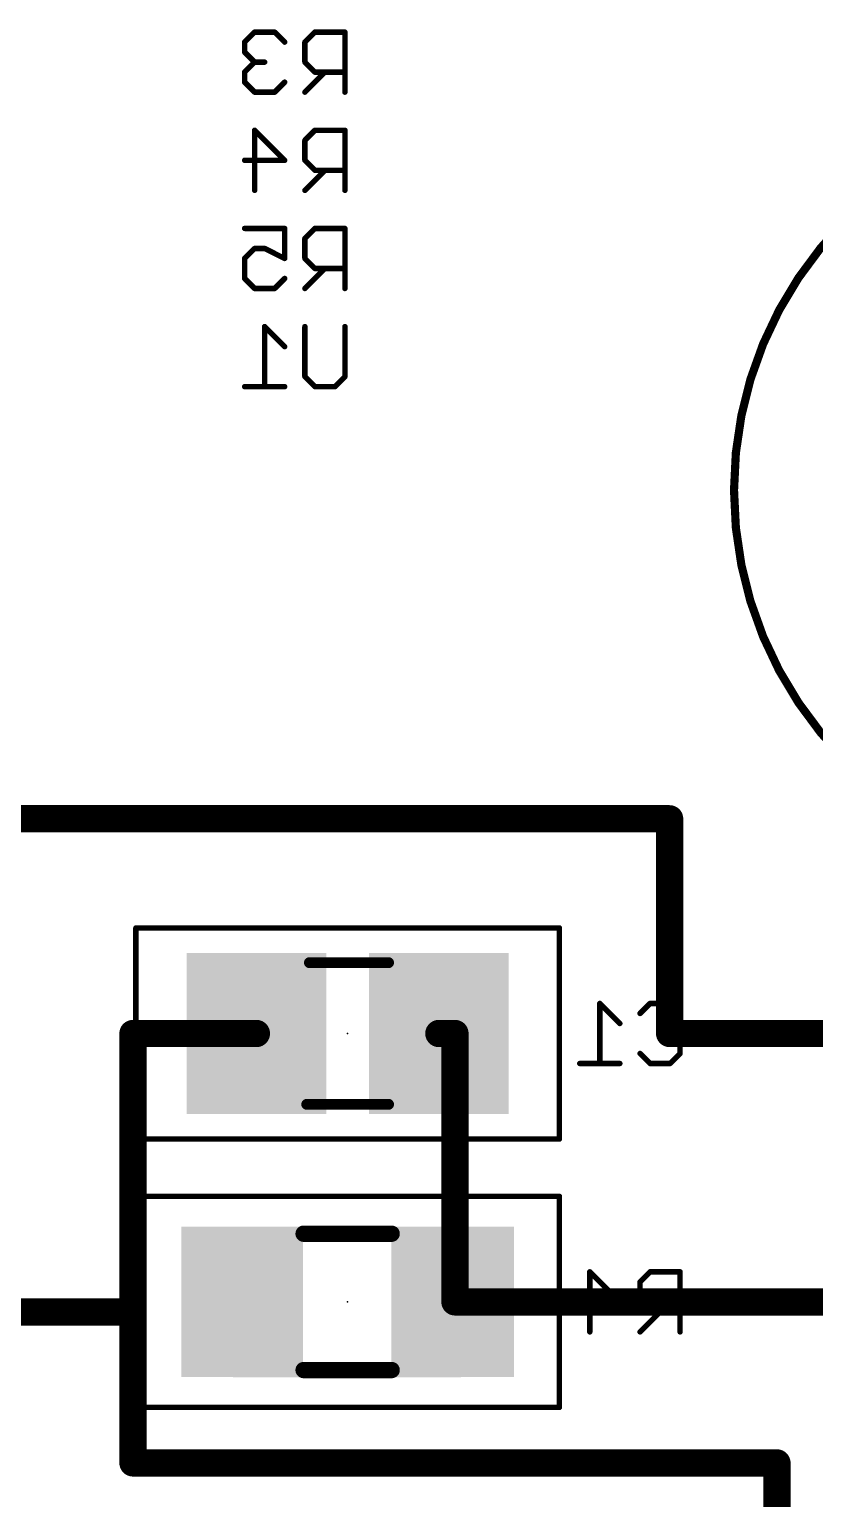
# Model space of a CAD drawing. Extents: x -7 to 74, y -4 to 123.
# Drawn here: x 16.03 to 23.35, y 6.67 to 20.35 of the extents above; entities that cross this region are included whole.
import ezdxf

# ---------------------------------------------------------------- set-up
doc = ezdxf.new("R2010")
doc.units = 0
for name, color, linetype in [('16', 5, 'CONTINUOUS'), ('22', 250, 'CONTINUOUS'), ('24', 178, 'CONTINUOUS'), ('40', 5, 'CONTINUOUS'), ('51', 214, 'CONTINUOUS'), ('52', 6, 'CONTINUOUS')]:
    doc.layers.add(name, color=color, linetype=linetype)

# ---------------------------------------------------------------- blocks, each defined once
blk = doc.blocks.new('RECT')
blk.add_solid([(-0.5, -0.5), (0.5, -0.5), (-0.5, 0.5), (0.5, 0.5)])

msp = doc.modelspace()

# ---------------------------------------------------------------- linework, layer by layer
at = {"layer": '16', "const_width": 0.254}
for points in [[(22, 13), (13, 13)], [(22, 11), (22, 13)], [(17, 8.405), (17, 11)], [(17, 11), (18.15, 11)], [(20, 11), (19.85, 11)], [(20, 8.5), (20, 11)], [(36.7, 11), (22, 11)], [(34, 8.5), (20, 8.5)], [(14.6, 8.405), (17, 8.405)], [(17, 8.405), (17, 7)], [(17, 7), (23, 7)], [(23, 7), (23, 5.5)]]:
    msp.add_lwpolyline(points, dxfattribs=at)
at = {"layer": '16', "const_width": 0.127}
for points in [[(22.0635, 13, 1), (21.9365, 13)], [(22, 12.9365, 1), (22, 13.0635)], [(17.0635, 11, 1), (16.9365, 11)], [(17, 11.0635, 1), (17, 10.9365)], [(18.15, 10.9365, 1), (18.15, 11.0635)], [(19.85, 11.0635, 1), (19.85, 10.9365)], [(20.0635, 11, 1), (19.9365, 11)], [(20, 10.9365, 1), (20, 11.0635)], [(22, 11.0635, 1), (22, 10.9365)], [(21.9365, 11, 1), (22.0635, 11)], [(20, 8.5635, 1), (20, 8.4365)], [(17.0635, 8.405, 1), (16.9365, 8.405)], [(17, 8.3415, 1), (17, 8.4685)], [(19.9365, 8.5, 1), (20.0635, 8.5)], [(16.9365, 8.405, 1), (17.0635, 8.405)], [(17, 7.0635, 1), (17, 6.9365)], [(23.0635, 7, 1), (22.9365, 7)], [(23, 6.9365, 1), (23, 7.0635)], [(16.9365, 7, 1), (17.0635, 7)]]:
    msp.add_lwpolyline(points, format="xyb", dxfattribs=at)
at = {"layer": '22', "const_width": 0.0508}
for points in [[(18.1337, 20.3279), (18.0404, 20.2347)], [(18.0404, 20.2347), (18.0404, 20.1415)], [(18.3201, 20.3279), (18.1337, 20.3279)], [(18.4133, 20.2347), (18.3201, 20.3279)], [(18.695, 20.3279), (18.6017, 20.2347)], [(18.6017, 20.2347), (18.6017, 20.0482)], [(18.9746, 20.3279), (18.695, 20.3279)], [(18.9746, 19.7686), (18.9746, 20.3279)], [(18.0404, 20.1415), (18.1337, 20.0482)], [(18.1337, 20.0482), (18.0404, 19.955)], [(18.1337, 20.0482), (18.2269, 20.0482)], [(18.6017, 20.0482), (18.695, 19.955)], [(18.0404, 19.955), (18.0404, 19.8618)], [(18.0404, 19.8618), (18.1337, 19.7686)], [(18.3201, 19.7686), (18.4133, 19.8618)], [(18.7882, 19.955), (18.6017, 19.7686)], [(18.695, 19.955), (18.9746, 19.955)], [(18.1337, 19.7686), (18.3201, 19.7686)], [(18.1337, 18.8542), (18.1337, 19.4135)], [(18.1337, 19.4135), (18.4133, 19.1338)], [(18.695, 19.4135), (18.6017, 19.3203)], [(18.9746, 19.4135), (18.695, 19.4135)], [(18.9746, 18.8542), (18.9746, 19.4135)], [(18.6017, 19.3203), (18.6017, 19.1338)], [(18.4133, 19.1338), (18.0404, 19.1338)], [(18.6017, 19.1338), (18.695, 19.0406)], [(18.7882, 19.0406), (18.6017, 18.8542)], [(18.695, 19.0406), (18.9746, 19.0406)], [(18.0404, 18.4991), (18.4133, 18.4991)], [(18.4133, 18.4991), (18.4133, 18.2194)], [(18.695, 18.4991), (18.6017, 18.4059)], [(18.9746, 18.4991), (18.695, 18.4991)], [(18.9746, 17.9398), (18.9746, 18.4991)], [(18.6017, 18.4059), (18.6017, 18.2194)], [(18.1337, 18.3127), (18.0404, 18.2194)], [(18.0404, 18.2194), (18.0404, 18.033)], [(18.2269, 18.3127), (18.1337, 18.3127)], [(18.4133, 18.2194), (18.2269, 18.3127)], [(18.6017, 18.2194), (18.695, 18.1262)], [(18.7882, 18.1262), (18.6017, 17.9398)], [(18.695, 18.1262), (18.9746, 18.1262)], [(18.0404, 18.033), (18.1337, 17.9398)], [(18.1337, 17.9398), (18.3201, 17.9398)], [(18.3201, 17.9398), (18.4133, 18.033)], [(18.4133, 17.3983), (18.2269, 17.5847)], [(18.2269, 17.5847), (18.2269, 17.0254)], [(18.6017, 17.1186), (18.6017, 17.5847)], [(18.9746, 17.5847), (18.9746, 17.1186)], [(18.695, 17.0254), (18.6017, 17.1186)], [(18.9746, 17.1186), (18.8814, 17.0254)], [(18.4133, 17.0254), (18.0404, 17.0254)], [(18.8814, 17.0254), (18.695, 17.0254)], [(21.5359, 11.0935), (21.3495, 11.2799)], [(21.3495, 11.2799), (21.3495, 10.7206)], [(21.7244, 11.1867), (21.8176, 11.2799)], [(21.8176, 11.2799), (22.004, 11.2799)], [(22.004, 11.2799), (22.0972, 11.1867)], [(22.0972, 11.1867), (22.0972, 10.8138)], [(21.8176, 10.7206), (21.7244, 10.8138)], [(22.0972, 10.8138), (22.004, 10.7206)], [(21.5359, 10.7206), (21.1631, 10.7206)], [(22.004, 10.7206), (21.8176, 10.7206)], [(21.2563, 8.2206), (21.2563, 8.7799)], [(21.2563, 8.7799), (21.5359, 8.5002)], [(21.8176, 8.7799), (21.7244, 8.6867)], [(22.0972, 8.7799), (21.8176, 8.7799)], [(22.0972, 8.2206), (22.0972, 8.7799)], [(21.7244, 8.6867), (21.7244, 8.5002)], [(21.5359, 8.5002), (21.1631, 8.5002)], [(21.7244, 8.5002), (21.8176, 8.407)], [(21.9108, 8.407), (21.7244, 8.2206)], [(21.8176, 8.407), (22.0972, 8.407)]]:
    msp.add_lwpolyline(points, dxfattribs=at)
at = {"layer": '22', "const_width": 0.0254}
for points in [[(18.0531, 20.2347, 1), (18.0277, 20.2347)], [(18.0315, 20.2436, 1), (18.0494, 20.2257)], [(18.1337, 20.3406, 1), (18.1337, 20.3152)], [(18.1426, 20.3189, 1), (18.1247, 20.3369)], [(18.3291, 20.3369, 1), (18.3111, 20.3189)], [(18.3201, 20.3152, 1), (18.3201, 20.3406)], [(18.4043, 20.2257, 1), (18.4223, 20.2436)], [(18.6144, 20.2347, 1), (18.5891, 20.2347)], [(18.5928, 20.2436, 1), (18.6107, 20.2257)], [(18.695, 20.3406, 1), (18.695, 20.3152)], [(18.7039, 20.3189, 1), (18.686, 20.3369)], [(18.9873, 20.3279, 1), (18.9619, 20.3279)], [(18.9746, 20.3152, 1), (18.9746, 20.3406)], [(18.0277, 20.1415, 1), (18.0531, 20.1415)], [(18.0494, 20.1504, 1), (18.0315, 20.1325)], [(18.1337, 20.0609, 1), (18.1337, 20.0355)], [(18.1426, 20.0393, 1), (18.1247, 20.0572)], [(18.1247, 20.0393, 1), (18.1426, 20.0572)], [(18.2269, 20.0355, 1), (18.2269, 20.0609)], [(18.6107, 20.0572, 1), (18.5928, 20.0393)], [(18.5891, 20.0482, 1), (18.6144, 20.0482)], [(18.0531, 19.955, 1), (18.0277, 19.955)], [(18.0277, 19.8618, 1), (18.0531, 19.8618)], [(18.0315, 19.964, 1), (18.0494, 19.946)], [(18.0494, 19.8708, 1), (18.0315, 19.8528)], [(18.4223, 19.8528, 1), (18.4043, 19.8708)], [(18.695, 19.9677, 1), (18.695, 19.9423)], [(18.686, 19.946, 1), (18.7039, 19.964)], [(18.7972, 19.946, 1), (18.7792, 19.964)], [(18.9746, 19.9423, 1), (18.9746, 19.9677)], [(18.1337, 19.7813, 1), (18.1337, 19.7559)], [(18.1247, 19.7596, 1), (18.1426, 19.7776)], [(18.3111, 19.7776, 1), (18.3291, 19.7596)], [(18.3201, 19.7559, 1), (18.3201, 19.7813)], [(18.5928, 19.7776, 1), (18.6107, 19.7596)], [(18.9619, 19.7686, 1), (18.9873, 19.7686)], [(18.1464, 19.4135, 1), (18.121, 19.4135)], [(18.1426, 19.4225, 1), (18.1247, 19.4045)], [(18.695, 19.4262, 1), (18.695, 19.4008)], [(18.7039, 19.4045, 1), (18.686, 19.4225)], [(18.9873, 19.4135, 1), (18.9619, 19.4135)], [(18.9746, 19.4008, 1), (18.9746, 19.4262)], [(18.6144, 19.3203, 1), (18.5891, 19.3203)], [(18.5928, 19.3292, 1), (18.6107, 19.3113)], [(18.0404, 19.1465, 1), (18.0404, 19.1211)], [(18.4043, 19.1249, 1), (18.4223, 19.1428)], [(18.4133, 19.1211, 1), (18.4133, 19.1465)], [(18.6107, 19.1428, 1), (18.5928, 19.1249)], [(18.5891, 19.1338, 1), (18.6144, 19.1338)], [(18.695, 19.0533, 1), (18.695, 19.0279)], [(18.686, 19.0316, 1), (18.7039, 19.0496)], [(18.7972, 19.0316, 1), (18.7792, 19.0496)], [(18.9746, 19.0279, 1), (18.9746, 19.0533)], [(18.121, 18.8542, 1), (18.1464, 18.8542)], [(18.5928, 18.8632, 1), (18.6107, 18.8452)], [(18.9619, 18.8542, 1), (18.9873, 18.8542)], [(18.0404, 18.5118, 1), (18.0404, 18.4864)], [(18.426, 18.4991, 1), (18.4006, 18.4991)], [(18.4133, 18.4864, 1), (18.4133, 18.5118)], [(18.695, 18.5118, 1), (18.695, 18.4864)], [(18.7039, 18.4901, 1), (18.686, 18.5081)], [(18.9873, 18.4991, 1), (18.9619, 18.4991)], [(18.9746, 18.4864, 1), (18.9746, 18.5118)], [(18.6144, 18.4059, 1), (18.5891, 18.4059)], [(18.5928, 18.4148, 1), (18.6107, 18.3969)], [(18.0531, 18.2194, 1), (18.0277, 18.2194)], [(18.0315, 18.2284, 1), (18.0494, 18.2105)], [(18.1337, 18.3254, 1), (18.1337, 18.3)], [(18.1426, 18.3037, 1), (18.1247, 18.3216)], [(18.2325, 18.324, 1), (18.2212, 18.3013)], [(18.2269, 18.3, 1), (18.2269, 18.3254)], [(18.4006, 18.2194, 1), (18.426, 18.2194)], [(18.4076, 18.2081, 1), (18.419, 18.2308)], [(18.6107, 18.2284, 1), (18.5928, 18.2105)], [(18.5891, 18.2194, 1), (18.6144, 18.2194)], [(18.695, 18.1389, 1), (18.695, 18.1135)], [(18.686, 18.1172, 1), (18.7039, 18.1352)], [(18.7972, 18.1172, 1), (18.7792, 18.1352)], [(18.9746, 18.1135, 1), (18.9746, 18.1389)], [(18.0277, 18.033, 1), (18.0531, 18.033)], [(18.0494, 18.042, 1), (18.0315, 18.024)], [(18.1337, 17.9525, 1), (18.1337, 17.9271)], [(18.1247, 17.9308, 1), (18.1426, 17.9488)], [(18.3111, 17.9488, 1), (18.3291, 17.9308)], [(18.3201, 17.9271, 1), (18.3201, 17.9525)], [(18.4223, 18.024, 1), (18.4043, 18.042)], [(18.5928, 17.9488, 1), (18.6107, 17.9308)], [(18.9619, 17.9398, 1), (18.9873, 17.9398)], [(18.2358, 17.5937, 1), (18.2179, 17.5757)], [(18.2396, 17.5847, 1), (18.2142, 17.5847)], [(18.6144, 17.5847, 1), (18.5891, 17.5847)], [(18.9873, 17.5847, 1), (18.9619, 17.5847)], [(18.4043, 17.3893, 1), (18.4223, 17.4072)], [(18.6107, 17.1276, 1), (18.5928, 17.1096)], [(18.5891, 17.1186, 1), (18.6144, 17.1186)], [(18.9619, 17.1186, 1), (18.9873, 17.1186)], [(18.9836, 17.1096, 1), (18.9656, 17.1276)], [(18.0404, 17.0381, 1), (18.0404, 17.0127)], [(18.2142, 17.0254, 1), (18.2396, 17.0254)], [(18.4133, 17.0127, 1), (18.4133, 17.0381)], [(18.695, 17.0381, 1), (18.695, 17.0127)], [(18.686, 17.0164, 1), (18.7039, 17.0344)], [(18.8724, 17.0344, 1), (18.8904, 17.0164)], [(18.8814, 17.0127, 1), (18.8814, 17.0381)], [(21.3585, 11.2889, 1), (21.3405, 11.2709)], [(21.3622, 11.2799, 1), (21.3368, 11.2799)], [(21.8176, 11.2926, 1), (21.8176, 11.2672)], [(21.8266, 11.2709, 1), (21.8086, 11.2889)], [(22.013, 11.2889, 1), (21.995, 11.2709)], [(22.004, 11.2672, 1), (22.004, 11.2926)], [(21.5269, 11.0845, 1), (21.5449, 11.1024)], [(21.7154, 11.1956, 1), (21.7334, 11.1777)], [(22.1099, 11.1867, 1), (22.0845, 11.1867)], [(22.0882, 11.1777, 1), (22.1062, 11.1956)], [(21.7334, 10.8228, 1), (21.7154, 10.8048)], [(22.0845, 10.8138, 1), (22.1099, 10.8138)], [(22.1062, 10.8048, 1), (22.0882, 10.8228)], [(21.1631, 10.7333, 1), (21.1631, 10.7079)], [(21.3368, 10.7206, 1), (21.3622, 10.7206)], [(21.5359, 10.7079, 1), (21.5359, 10.7333)], [(21.8176, 10.7333, 1), (21.8176, 10.7079)], [(21.8086, 10.7116, 1), (21.8266, 10.7296)], [(21.995, 10.7296, 1), (22.013, 10.7116)], [(22.004, 10.7079, 1), (22.004, 10.7333)], [(21.269, 8.7799, 1), (21.2436, 8.7799)], [(21.2653, 8.7889, 1), (21.2473, 8.7709)], [(21.8176, 8.7926, 1), (21.8176, 8.7672)], [(21.8266, 8.7709, 1), (21.8086, 8.7889)], [(22.1099, 8.7799, 1), (22.0845, 8.7799)], [(22.0972, 8.7672, 1), (22.0972, 8.7926)], [(21.7371, 8.6867, 1), (21.7117, 8.6867)], [(21.7154, 8.6956, 1), (21.7334, 8.6777)], [(21.1631, 8.5129, 1), (21.1631, 8.4875)], [(21.5269, 8.4913, 1), (21.5449, 8.5092)], [(21.5359, 8.4875, 1), (21.5359, 8.5129)], [(21.7334, 8.5092, 1), (21.7154, 8.4913)], [(21.7117, 8.5002, 1), (21.7371, 8.5002)], [(21.8176, 8.4197, 1), (21.8176, 8.3943)], [(21.8086, 8.398, 1), (21.8266, 8.416)], [(21.9198, 8.398, 1), (21.9018, 8.416)], [(22.0972, 8.3943, 1), (22.0972, 8.4197)], [(21.2436, 8.2206, 1), (21.269, 8.2206)], [(21.7154, 8.2296, 1), (21.7334, 8.2116)], [(22.0845, 8.2206, 1), (22.1099, 8.2206)]]:
    msp.add_lwpolyline(points, format="xyb", dxfattribs=at)
at = {"layer": '24'}
for p in [(19, 11), (19, 8.5)]:
    msp.add_point(p, dxfattribs=at)
at = {"layer": '40', "const_width": 0.0508}
for points in [[(20.973, 11.983), (17.027, 11.983)], [(17.027, 11.983), (17.027, 10.017)], [(20.973, 10.017), (20.973, 11.983)], [(17.027, 10.017), (20.973, 10.017)], [(20.973, 9.483), (17.027, 9.483)], [(17.027, 9.483), (17.027, 7.517)], [(20.973, 7.517), (20.973, 9.483)], [(17.027, 7.517), (20.973, 7.517)]]:
    msp.add_lwpolyline(points, dxfattribs=at)
at = {"layer": '40', "const_width": 0.0254}
for points in [[(17.027, 11.9957, 1), (17.027, 11.9703)], [(17.0397, 11.983, 1), (17.0143, 11.983)], [(20.9857, 11.983, 1), (20.9603, 11.983)], [(20.973, 11.9703, 1), (20.973, 11.9957)], [(17.027, 10.0297, 1), (17.027, 10.0043)], [(17.0143, 10.017, 1), (17.0397, 10.017)], [(20.9603, 10.017, 1), (20.9857, 10.017)], [(20.973, 10.0043, 1), (20.973, 10.0297)], [(17.027, 9.4957, 1), (17.027, 9.4703)], [(17.0397, 9.483, 1), (17.0143, 9.483)], [(20.9857, 9.483, 1), (20.9603, 9.483)], [(20.973, 9.4703, 1), (20.973, 9.4957)], [(17.027, 7.5297, 1), (17.027, 7.5043)], [(17.0143, 7.517, 1), (17.0397, 7.517)], [(20.9603, 7.517, 1), (20.9857, 7.517)], [(20.973, 7.5043, 1), (20.973, 7.5297)]]:
    msp.add_lwpolyline(points, format="xyb", dxfattribs=at)
at = {"layer": '51'}
for points, const_width in [([(26.16, 19.62, 0.4142), (22.6, 16.06)], 0.0762), ([(22.6, 16.06, 0.4142), (26.16, 12.5)], 0.0762), ([(22.6191, 16.06, 1), (22.581, 16.06)], 0.0381), ([(22.581, 16.06, 1), (22.6191, 16.06)], 0.0381)]:
    msp.add_lwpolyline(points, format="xyb", dxfattribs=dict(at, const_width=const_width))
at = {"layer": '52'}
for points, const_width in [([(18.644, 11.66), (19.381, 11.66)], 0.1016), ([(18.619, 10.34), (19.381, 10.34)], 0.1016), ([(18.59, 9.135), (19.41, 9.135)], 0.1524), ([(18.59, 7.865), (19.41, 7.865)], 0.1524)]:
    msp.add_lwpolyline(points, dxfattribs=dict(at, const_width=const_width))
for points, const_width in [([(18.644, 11.6854, 1), (18.644, 11.6346)], 0.0508), ([(19.381, 11.6346, 1), (19.381, 11.6854)], 0.0508), ([(18.619, 10.3654, 1), (18.619, 10.3146)], 0.0508), ([(19.381, 10.3146, 1), (19.381, 10.3654)], 0.0508), ([(18.59, 9.1731, 1), (18.59, 9.0969)], 0.0762), ([(19.41, 9.0969, 1), (19.41, 9.1731)], 0.0762), ([(18.59, 7.9031, 1), (18.59, 7.8269)], 0.0762), ([(19.41, 7.8269, 1), (19.41, 7.9031)], 0.0762)]:
    msp.add_lwpolyline(points, format="xyb", dxfattribs=dict(at, const_width=const_width))

# ---------------------------------------------------------------- block references
at = {"layer": '16'}
for p, xscale, yscale in [((18.15, 11), 1.3, 1.5), ((19.85, 11), 1.3, 1.5), ((18, 8.5), 1.1, 1.4), ((20, 8.5), 1.1, 1.4)]:
    msp.add_blockref('RECT', p, dxfattribs=dict(at, xscale=xscale, yscale=yscale))
at = {"layer": '22', "xscale": 0.65, "yscale": 1.4}
for p in [(18.2582, 8.4985), (19.7314, 8.4985)]:
    msp.add_blockref('RECT', p, dxfattribs=at)
at = {"layer": '52', "xscale": 0.7501, "yscale": 1.4501}
for p in [(18.2828, 10.9989), (19.7307, 10.9989)]:
    msp.add_blockref('RECT', p, dxfattribs=at)

doc.saveas('drawing.dxf')
